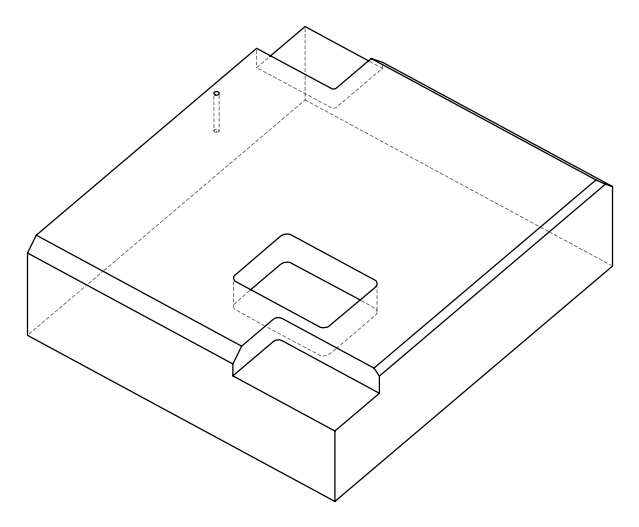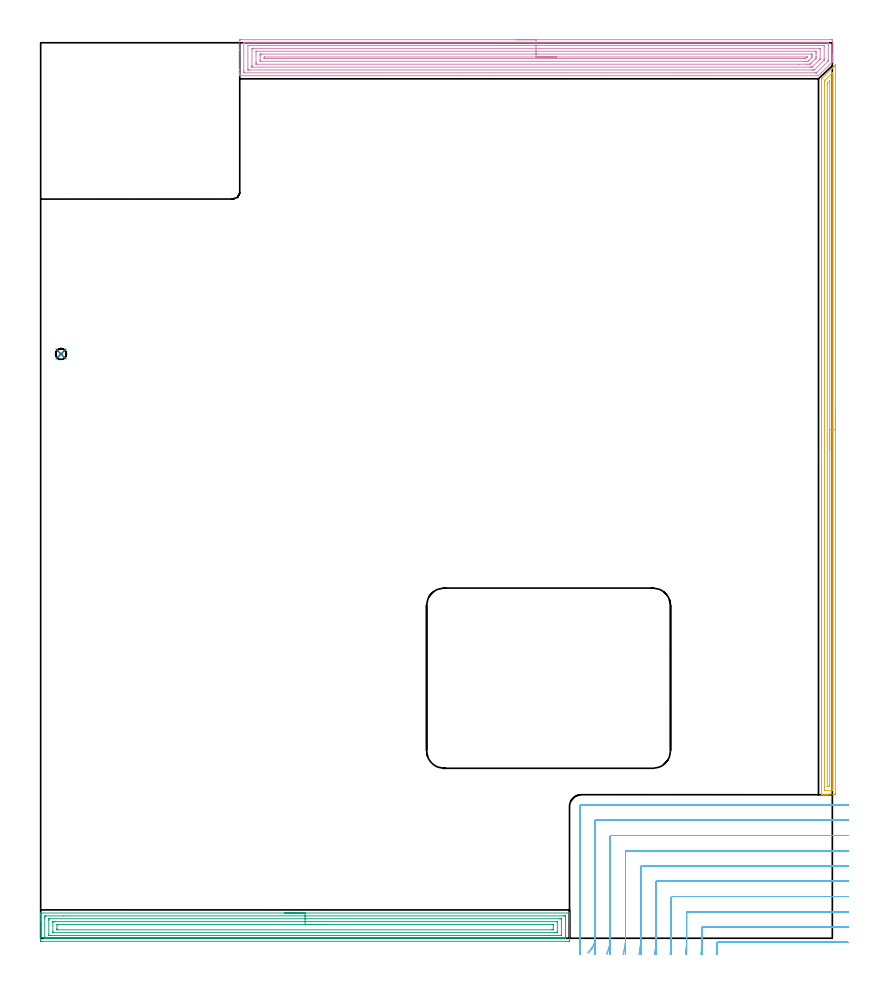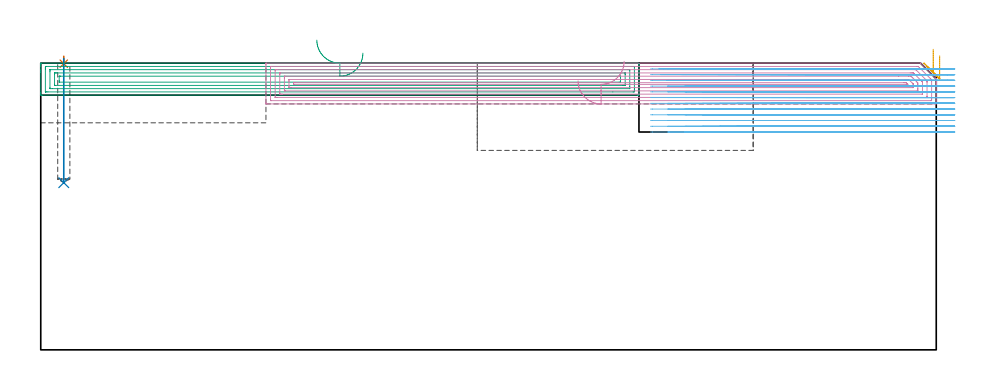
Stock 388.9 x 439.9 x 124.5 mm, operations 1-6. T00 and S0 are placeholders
(PLAN: 8 operations, 5 tool changes, 166 min)
(1 SPOT_DRILL | STEP1POCKET | NXT0321_9005460120000 | 0.03 min | 3 mm3)
(2 DRILL_BLIND_HOLE_INTO_CENTER | STEP1POCKET | UGT0301_448 | 0.22 min | 1103 mm3)
(3 AREA_MILL | FG_CHAMFER_SURFACE | UGT0205_001 | 10.69 min | 25772 mm3)
(4 AREA_MILL_1 | FG_CHAMFER_SURFACE_1 | UGT0205_001 | 16.46 min | 46791 mm3)
(5 AREA_MILL_2 | FG_CHAMFER_SURFACE_2 | UGT0205_001 | 8.71 min | 8282 mm3)
(6 MILL_CORNER_NOTCH_RECTANGULAR | CORNER_NOTCH_RECTANGULAR | NXT0201_013 | Follow Part, ap 2.5, ae 75% | 36.41 min | 271178 mm3)
(7 MILL_CORNER_NOTCH_RECTANGULAR_1 | CORNER_NOTCH_RECTANGULAR_1 | NXT0201_008 | Follow Part, ap 1.5, ae 75% | 75.01 min | 193271 mm3)
(8 MILL_RECTANGULAR_POCKET | POCKET_RECTANGULAR_STRAIGHT | NXT0201_012 | Follow Part, ap 4, ae 75% | 18.49 min | 399453 mm3)
(TOOL NXT0321_9005460120000 | NC Spot Drill, 142deg, 12mm, Carbide, Uncoated | D12 PA142 FL30 Z2)
(TOOL UGT0301_448 | Carbide Drill 5.3 mm | D5.3 PA118 FL52 Z2)
(TOOL UGT0205_001 | Chamfer Mill 20 x 3 x 45 deg. | D20 FL50 Z2)
(TOOL NXT0201_013 | ENDMILL 10mm | D10 FL30 Z4)
(TOOL NXT0201_008 | ENDMILL 6mm [2P460-0600-NA 1630] | D6 FL26 Z6)
(TOOL NXT0201_012 | ENDMILL 16mm [2P460-1600-NA 1630] | D16 FL38 Z6)
(OP 1 SPOT_DRILL)
G17 G21 G94 G90
T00 M6
G54
G17 G0 G90 X10. Y287. S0 M3
G43 Z134.5 H0
G94 G81 G98 Z124.272 F250. R127.5
G80
M5
M2
(OP 2 DRILL_BLIND_HOLE_INTO_CENTER)
G17 G21 G94 G90
T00 M6
G54
G17 G0 G90 X10. Y287. S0 M3
G43 Z134.5 H0
G94 G81 G98 Z72.6 F250. R126.5
G80
M5
M2
(OP 3 AREA_MILL)
G17 G21 G94 G90
T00 M6
G54
G17 G0 G90 X119.9 Y12.4 S1061 M3
G43 Z134.5 H0
G94 G1 X119.938 Z133.628 F250.
X120.052 Z132.763
X120.241 Z131.912
X120.503 Z131.08
X120.837 Z130.274
X121.24 Z129.5
X121.708 Z128.764
X122.24 Z128.072
X122.829 Z127.429
X123.472 Z126.839
X124.164 Z126.308
X124.9 Z125.84
X125.674 Z125.437
X126.48 Z125.103
X127.312 Z124.841
X128.164 Z124.652
X129.028 Z124.538
X129.9 Z124.5
X259.65
X259.79 Y12.398 Z124.489
X259.797 Y12.275 Z124.368
X259.8 Y12.146 Z124.245
Y11.734 Z123.833
Y11.145 Z123.24
Y9.099 Z121.196
Y8.517 Z120.611
Y7.931 Z120.027
Y-1.122 Z110.975
X259.796 Y-1.417 Z110.681
X259.79 Y-1.492 Z110.605
X259.712 Y-1.499 Z110.599
X259.204 Y-1.5 Z110.6
X0.596 Y-1.499 Z110.601
X0.215 Y-1.496 Z110.602
X0.01 Y-1.492 Z110.605
X0.006 Y-1.122 Z110.975
X0. Y-0.536 Z111.561
Y8.517 Z120.611
Y9.099 Z121.196
Y9.393 Z121.49
Y11.145 Z123.24
Y11.734 Z123.833
Y12.022 Z124.121
Y12.146 Z124.245
X0.003 Y12.275 Z124.368
X0.01 Y12.398 Z124.489
X0.15 Y12.4 Z124.5
X129.9
Y10.986 Z123.086
X256.692
X257.421 Y10.985 Z123.085
X257.586 Y10.983 Z123.083
X257.76 Y10.979 Z123.079
X257.791 Y10.974 Z123.074
X257.795 Y10.951 Z123.051
X257.797 Y10.926 Z123.026
X257.8 Y10.773 Z122.873
Y1.135 Z113.235
X257.797 Y0.631 Z112.731
X257.792 Y0.266 Z112.366
X257.776 Y-0.079 Z112.021
X257.421 Y-0.084 Z112.016
X257.257 Y-0.085 Z112.015
X248.452 Y-0.086 Z112.014
X3.108
X2.379 Y-0.085 Z112.015
X2.214 Y-0.083 Z112.017
X2.04 Y-0.079 Z112.021
X2.009 Y-0.074 Z112.026
X2.005 Y-0.051 Z112.049
X2.003 Y-0.026 Z112.074
X2. Y0.127 Z112.227
Y9.765 Z121.865
X2.003 Y10.269 Z122.369
X2.008 Y10.634 Z122.734
X2.024 Y10.979 Z123.079
X2.379 Y10.983 Z123.083
X2.543 Y10.985 Z123.085
X11.338 Y10.986 Z123.086
X129.9
Y9.571 Z121.671
X254.746
X255.46 Y9.567 Z121.667
X255.637 Y9.564 Z121.664
X255.79 Y9.547 Z121.647
X255.795 Y9.393 Z121.493
X255.799 Y9.234 Z121.334
X255.8 Y2.223 Z114.323
X255.797 Y1.507 Z113.607
X255.793 Y1.354 Z113.454
X255.787 Y1.335 Z113.435
X255.772 Y1.333 Z113.433
X255.728 Y1.33 Z113.43
X255.637 Y1.329 Z113.429
X5.054
X4.34 Y1.333 Z113.433
X4.163 Y1.335 Z113.435
X4.01 Y1.353 Z113.453
X4.005 Y1.507 Z113.607
X4.001 Y1.666 Z113.766
X4. Y8.677 Z120.777
X4.003 Y9.393 Z121.493
X4.007 Y9.546 Z121.646
X4.013 Y9.565 Z121.665
X4.028 Y9.567 Z121.667
X4.072 Y9.57 Z121.67
X4.163 Y9.571 Z121.671
X129.9
Y8.157 Z120.257
X253.678
X253.744 Y8.156 Z120.256
X253.774 Y8.153 Z120.253
X253.787 Y8.151 Z120.251
X253.79 Y8.138 Z120.238
X253.794 Y8.05 Z120.15
X253.8 Y7.694 Z119.794
Y7.641 Z119.741
X253.799 Y3.259 Z115.359
X253.792 Y2.848 Z114.948
X253.79 Y2.752 Z114.852
X253.663 Y2.748 Z114.848
X253.486 Y2.745 Z114.845
X252.962 Y2.743 Z114.843
X252.596
X6.122
X6.056 Y2.744 Z114.844
X6.026 Y2.747 Z114.847
X6.013 Y2.749 Z114.849
X6.01 Y2.762 Z114.862
X6.006 Y2.85 Z114.95
X6. Y3.206 Z115.306
X6.001 Y7.641 Z119.741
X6.008 Y8.052 Z120.152
X6.01 Y8.148 Z120.248
X6.137 Y8.152 Z120.252
X6.314 Y8.155 Z120.255
X6.838 Y8.157 Z120.257
X7.204
X129.9
Y6.743 Z118.843
X251.616 Y6.742 Z118.842
X251.72 Y6.741 Z118.841
X251.771 Y6.738 Z118.838
X251.789 Y6.737 Z118.837
X251.791 Y6.72 Z118.82
X251.795 Y6.614 Z118.714
X251.8 Y6.154 Z118.254
X251.798 Y4.403 Z116.503
X251.792 Y4.198 Z116.298
X251.79 Y4.167 Z116.267
X251.774 Y4.164 Z116.264
X251.722 Y4.161 Z116.261
X251.614 Y4.158 Z116.258
X251.179 Y4.157 Z116.257
X8.184 Y4.158 Z116.258
X8.08 Y4.159 Z116.259
X8.029 Y4.161 Z116.261
X8.011 Y4.163 Z116.263
X8.009 Y4.18 Z116.28
X8.005 Y4.285 Z116.385
X8. Y4.746 Z116.846
X8.002 Y6.497 Z118.597
X8.008 Y6.702 Z118.802
X8.01 Y6.733 Z118.833
X8.026 Y6.736 Z118.836
X8.078 Y6.739 Z118.839
X8.186 Y6.742 Z118.842
X8.621 Y6.743 Z118.843
X8.643
X129.9
X130.772 Z118.881
X131.636 Z118.995
X132.488 Z119.184
X133.32 Z119.446
X134.126 Z119.78
X134.9 Z120.183
X135.636 Z120.652
X136.328 Z121.183
X136.971 Z121.772
X137.56 Z122.415
X138.092 Z123.107
X138.56 Z123.843
X138.963 Z124.617
X139.297 Z125.423
X139.559 Z126.255
X139.748 Z127.107
X139.862 Z127.972
X139.9 Z128.843
G0 Z134.5
M5
M2
(OP 4 AREA_MILL_1)
G17 G21 G94 G90
T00 M6
G54
G17 G0 G90 X233.35 Y441.4 S1061 M3
G43 Z134.5 H0
Z116.8
G94 G1 X233.388 Z115.928 F250.
X233.502 Z115.064
X233.691 Z114.212
X233.953 Z113.38
X234.287 Z112.574
X234.69 Z111.8
X235.158 Z111.064
X235.69 Z110.372
X236.279 Z109.729
X236.922 Z109.14
X237.614 Z108.609
X238.35 Z108.14
X239.124 Z107.737
X239.93 Z107.403
X240.762 Z107.141
X241.614 Z106.952
X242.478 Z106.838
X243.35 Z106.8
X388.301
X388.726 Y441.396 Z106.802
X388.89 Y441.391 Z106.806
X388.9 Y441.223 Z106.974
Y433.874 Z114.32
Y433.294 Z114.903
Y432.991 Z115.205
Y432.412 Z115.785
Y432.109 Z116.087
Y431.502 Z116.697
Y430.95 Z117.249
X388.899 Y430.645 Z117.549
X388.89 Y430.498 Z117.694
X388.75 Y430.35 Z117.85
X388.748 Y430.348 Z117.852
X382.135 Y423.736 Z124.462
X382.094 Y423.706 Z124.491
X382.057 Y423.7 Z124.5
X97.953
X97.807 Y423.703 Z124.488
X97.8 Y423.709 Z124.482
Y424.02 Z124.179
Y424.442 Z123.757
Y425.049 Z123.146
Y426.234 Z121.963
Y426.814 Z121.38
Y436.376 Z111.821
Y440.934 Z107.263
X97.802 Y441.226 Z106.972
X97.81 Y441.392 Z106.806
X97.977 Y441.399 Z106.799
X98.399 Y441.4 Z106.8
X243.35
Y439.986 Z108.214
X386.517 Y439.985 Z108.215
X386.584
X386.888 Y439.979 Z108.221
X386.892 Y439.882 Z108.318
X386.898 Y439.674 Z108.526
X386.9 Y439.169 Z109.031
Y438.79 Z109.41
X386.899 Y431.73 Z116.47
X386.895 Y431.226 Z116.974
X386.89 Y431.037 Z117.163
X386.886 Y430.947 Z117.253
X386.844 Y430.903 Z117.297
X386.517 Y430.567 Z117.633
X381.524 Y425.575 Z122.625
X381.165 Y425.219 Z122.981
X381.076 Y425.137 Z123.063
X381.043 Y425.121 Z123.079
X380.995 Y425.119 Z123.081
X380.892 Y425.116 Z123.084
X380.686 Y425.115 Z123.085
X380.273 Y425.114 Z123.086
X100.183 Y425.115 Z123.085
X100.116
X99.812 Y425.121 Z123.079
X99.808 Y425.218 Z122.982
X99.802 Y425.426 Z122.774
X99.8 Y425.931 Z122.269
Y426.31 Z121.89
X99.801 Y439.547 Z108.653
X99.808 Y439.927 Z108.273
X99.81 Y439.973 Z108.227
X99.825 Y439.979 Z108.221
X99.874 Y439.982 Z108.218
X99.977 Y439.984 Z108.216
X100.183 Y439.986 Z108.214
X100.249
X243.35
Y438.572 Z109.628
X383.841 Y438.571 Z109.629
X384.446 Y438.57 Z109.63
X384.733 Y438.567 Z109.633
X384.828 Y438.565 Z109.635
X384.89 Y438.556 Z109.644
X384.894 Y438.452 Z109.748
X384.898 Y438.286 Z109.914
X384.9 Y438.121 Z110.079
Y431.944 Z116.256
X384.897 Y431.778 Z116.422
X384.89 Y431.447 Z116.753
X384.882 Y431.393 Z116.807
X384.867 Y431.374 Z116.826
X384.829 Y431.331 Z116.869
X384.733 Y431.232 Z116.968
X380.273 Y426.772 Z121.428
X380.098 Y426.605 Z121.595
X380.036 Y426.547 Z121.653
X379.97 Y426.536 Z121.664
X379.666 Y426.531 Z121.669
X379.381 Y426.53 Z121.67
X378.777 Y426.529 Z121.671
X102.859
X102.254 Y426.53 Z121.67
X101.967 Y426.533 Z121.667
X101.872 Y426.535 Z121.665
X101.81 Y426.544 Z121.656
X101.806 Y426.648 Z121.552
X101.802 Y426.814 Z121.386
X101.8 Y426.979 Z121.221
X101.801 Y438.451 Z109.749
X101.804 Y438.507 Z109.693
X101.809 Y438.55 Z109.65
X101.814 Y438.565 Z109.635
X101.825 Y438.566 Z109.634
X101.967 Y438.569 Z109.631
X102.571 Y438.571 Z109.629
X102.859
X243.35 Y438.572 Z109.628
Y437.157 Z111.043
X382.791
X382.839 Y437.156 Z111.044
X382.873 Y437.153 Z111.047
X382.887 Y437.151 Z111.049
X382.89 Y437.137 Z111.063
X382.895 Y436.948 Z111.252
X382.9 Y436.57 Z111.63
X382.899 Y432.109 Z116.091
X382.892 Y431.9 Z116.3
X382.89 Y431.85 Z116.35
X382.856 Y431.812 Z116.388
X382.792 Y431.745 Z116.455
X382.611 Y431.56 Z116.64
X382.278 Y431.226 Z116.974
X379.381 Y428.331 Z119.869
X379.056 Y428.017 Z120.183
X378.966 Y427.95 Z120.25
X378.81 Y427.947 Z120.253
X378.489 Y427.944 Z120.256
X378.239 Y427.943 Z120.257
X377.597
X103.909
X103.861 Y427.944 Z120.256
X103.827 Y427.947 Z120.253
X103.813 Y427.949 Z120.251
X103.81 Y427.963 Z120.237
X103.805 Y428.151 Z120.049
X103.8 Y428.53 Z119.67
Y428.579 Z119.621
X103.801 Y436.521 Z111.679
X103.806 Y436.938 Z111.262
X103.81 Y437.14 Z111.06
X104.007 Y437.151 Z111.049
X104.643 Y437.156 Z111.044
X104.893 Y437.157 Z111.043
X243.35
Y435.743 Z112.457
X380.589 Y435.742 Z112.458
X380.73 Y435.741 Z112.459
X380.842 Y435.737 Z112.463
X380.892 Y435.734 Z112.466
X380.893 Y435.726 Z112.474
X380.896 Y435.639 Z112.561
X380.9 Y435.018 Z113.182
Y434.756 Z113.444
Y433.253 Z114.947
X380.899 Y432.991 Z115.209
X380.895 Y432.375 Z115.825
X380.89 Y432.307 Z115.893
X380.852 Y432.263 Z115.937
X380.706 Y432.109 Z116.091
X380.492 Y431.891 Z116.309
X380.273 Y431.671 Z116.529
X378.718 Y430.117 Z118.083
X378.489 Y429.887 Z118.313
X378.274 Y429.674 Z118.526
X378.056 Y429.461 Z118.739
X377.965 Y429.375 Z118.825
X377.807 Y429.364 Z118.836
X377.7 Y429.359 Z118.841
X377.597 Y429.358 Z118.842
X376.81 Y429.357 Z118.843
X372.584
X106.111 Y429.358 Z118.842
X105.97 Y429.359 Z118.841
X105.858 Y429.363 Z118.837
X105.808 Y429.366 Z118.834
X105.807 Y429.374 Z118.826
X105.804 Y429.461 Z118.739
X105.8 Y430.082 Z118.118
Y430.344 Z117.856
X105.801 Y435.376 Z112.824
X105.804 Y435.639 Z112.561
X105.807 Y435.716 Z112.484
X105.809 Y435.73 Z112.47
X105.866 Y435.736 Z112.464
X106.006 Y435.739 Z112.461
X106.216 Y435.742 Z112.458
X243.35 Y435.743 Z112.457
Y434.329 Z113.871
X378.642
X378.765 Y434.327 Z113.873
X378.846 Y434.325 Z113.875
X378.885 Y434.322 Z113.878
X378.89 Y434.28 Z113.92
X378.896 Y433.874 Z114.326
X378.899 Y433.468 Z114.732
X378.895 Y432.991 Z115.209
X378.89 Y432.788 Z115.412
X378.884 Y432.743 Z115.457
X378.86 Y432.714 Z115.486
X378.817 Y432.667 Z115.533
X378.489 Y432.336 Z115.864
X377.487 Y431.335 Z116.865
X377.378 Y431.226 Z116.974
X377.04 Y430.895 Z117.305
X376.926 Y430.786 Z117.414
X376.705 Y430.778 Z117.422
X376.271 Y430.773 Z117.427
X375.813 Y430.772 Z117.428
X375.381 Y430.771 Z117.429
X108.058
X107.935 Y430.773 Z117.427
X107.854 Y430.775 Z117.425
X107.815 Y430.778 Z117.422
X107.81 Y430.82 Z117.38
X107.804 Y431.226 Z116.974
X107.8 Y431.633 Z116.567
Y433.398 Z114.802
X107.803 Y433.874 Z114.326
X107.808 Y434.272 Z113.928
X107.818 Y434.322 Z113.878
X107.867 Y434.325 Z113.875
X107.981 Y434.327 Z113.873
X108.211 Y434.329 Z113.871
X108.643
X243.35
Y432.915 Z115.285
X375.891 Y432.914 Z115.286
X376.516 Y432.908 Z115.292
X376.591 Y432.9 Z115.3
X376.542 Y432.846 Z115.354
X376.457 Y432.758 Z115.442
X376.351 Y432.654 Z115.546
X376.25 Y432.559 Z115.641
X375.839 Y432.192 Z116.008
X375.813 Y432.19 Z116.01
X375.733 Y432.188 Z116.012
X374.998 Y432.185 Z116.015
X374.921
X110.733
X109.995 Y432.187 Z116.013
X109.915 Y432.188 Z116.012
X109.828 Y432.192 Z116.008
X109.81 Y432.22 Z115.98
X109.806 Y432.234 Z115.966
X109.801 Y432.301 Z115.899
X109.802 Y432.386 Z115.814
X109.81 Y432.752 Z115.448
X109.816 Y432.909 Z115.291
X109.832 Y432.91 Z115.29
X109.881 Y432.913 Z115.287
X109.981 Y432.915 Z115.285
X109.995
X243.35
X244.222 Z115.323
X245.086 Z115.437
X245.938 Z115.626
X246.77 Z115.888
X247.576 Z116.222
X248.35 Z116.625
X249.086 Z117.094
X249.778 Z117.625
X250.421 Z118.214
X251.01 Z118.857
X251.542 Z119.55
X252.01 Z120.285
X252.413 Z121.059
X252.747 Z121.865
X253.009 Z122.697
X253.198 Z123.549
X253.312 Z124.414
X253.35 Z125.285
G0 Z134.5
M5
M2
(OP 5 AREA_MILL_2)
G17 G21 G94 G90
T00 M6
G54
G17 G0 G90 X390.4 Y259.75 S1061 M3
G43 Z134.5 H0
Z127.7
G94 G1 Y259.712 Z126.828 F250.
Y259.598 Z125.963
Y259.409 Z125.112
Y259.147 Z124.28
Y258.813 Z123.474
Y258.41 Z122.7
Y257.942 Z121.964
Y257.41 Z121.272
Y256.821 Z120.629
Y256.178 Z120.04
Y255.486 Z119.508
Y254.75 Z119.04
Y253.976 Z118.637
Y253.17 Z118.303
Y252.338 Z118.041
Y251.487 Z117.852
Y250.622 Z117.738
Y249.75 Z117.7
Y71.659
X390.399 Y71.116 Z117.701
X390.397 Y70.769 Z117.702
X390.393 Y70.51 Z117.704
X390.058 Y70.5 Z118.039
X386.563 Z121.531
X386.02 Z122.077
X385.69 Z122.406
X385.146 Z122.95
X384.816 Z123.279
X383.859 Z124.241
X383.729 Y70.501 Z124.363
X383.708 Z124.384
X383.602 Y70.51 Z124.488
X383.6 Y70.669 Z124.5
Y422.132
X383.605 Y422.194 Z124.49
X383.632 Y422.23 Z124.465
X383.822 Y422.422 Z124.278
X388.31 Y426.912 Z119.786
X388.444 Y427.045 Z119.654
X388.611 Y427.212 Z119.487
X388.747 Y427.349 Z119.348
X388.89 Y427.491 Z119.208
X389.038 Y427.639 Z119.06
X389.184 Y427.786 Z118.911
X389.337 Y427.938 Z118.761
X389.465 Y428.067 Z118.632
X389.621 Y428.223 Z118.474
X390.134 Y428.734 Z117.966
X390.245 Y428.845 Z117.854
X390.383 Y428.98 Z117.715
X390.395 Y428.983 Z117.704
X390.399 Y428.98 Z117.699
X390.4 Y249.75 Z117.7
X388.986 Z119.114
X388.985 Y73.105 Z119.115
X388.984 Y72.902 Z119.116
X388.98 Y72.557 Z119.12
X388.979 Y72.522 Z119.121
X388.938 Y72.51 Z119.162
X388.834 Y72.505 Z119.266
X388.703 Y72.501 Z119.397
X385.209 Y72.5 Z122.891
X385.062 Y72.503 Z123.038
X385.032 Y72.506 Z123.068
X385.023 Y72.51 Z123.077
X385.02 Y72.518 Z123.08
X385.017 Y72.552 Z123.083
X385.015 Y72.699 Z123.085
X385.014 Y420.346 Z123.086
X385.016 Y421.034 Z123.084
X385.019 Y421.137 Z123.081
X385.021 Y421.158 Z123.079
X385.037 Y421.178 Z123.063
X385.091 Y421.239 Z123.009
X385.393 Y421.543 Z122.707
X385.69 Y421.84 Z122.41
X388.484 Y424.634 Z119.616
X388.662 Y424.812 Z119.438
X388.765 Y424.913 Z119.335
X388.931 Y425.07 Z119.169
X388.979 Y425.114 Z119.121
X388.982 Y425.018 Z119.118
X388.985 Y424.812 Z119.115
Y424.62
X388.986 Y249.75 Z119.114
X387.572 Z120.528
X387.571 Y75.444 Z120.529
X387.569 Y74.688 Z120.531
X387.567 Y74.555 Z120.533
X387.565 Y74.514 Z120.535
X387.528 Y74.51 Z120.572
X387.437 Y74.506 Z120.663
X386.747 Y74.501 Z121.353
X386.563 Y74.502 Z121.537
X386.502 Y74.505 Z121.598
X386.454 Y74.51 Z121.646
X386.435 Y74.519 Z121.665
X386.433 Y74.551 Z121.667
X386.43 Y74.688 Z121.67
X386.429 Y74.826 Z121.671
Y419.59
X386.431 Y419.728 Z121.669
X386.435 Y420.003 Z121.665
X386.444 Y420.133 Z121.656
X386.478 Y420.171 Z121.622
X386.563 Y420.263 Z121.537
X387.487 Y421.188 Z120.613
X387.54 Y421.239 Z120.56
X387.555 Y421.246 Z120.545
X387.565 Y421.249 Z120.535
X387.567 Y421.239 Z120.533
X387.57 Y421.15 Z120.53
X387.571 Y421.102 Z120.529
X387.572 Y420.346 Z120.528
Y249.75
Y248.878 Z120.566
Y248.014 Z120.68
Y247.162 Z120.869
Y246.33 Z121.131
Y245.524 Z121.465
Y244.75 Z121.868
Y244.014 Z122.337
Y243.322 Z122.868
Y242.679 Z123.457
Y242.09 Z124.101
Y241.559 Z124.793
Y241.09 Z125.528
Y240.687 Z126.302
Y240.353 Z127.108
Y240.091 Z127.94
Y239.902 Z128.792
Y239.788 Z129.657
Y239.75 Z130.528
G0 Z134.5
M5
M2
(OP 6 MILL_CORNER_NOTCH_RECTANGULAR)
G17 G21 G94 G90
T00 M6
G54
G17 G0 G90 X396.483 Y-2. S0 M3
G43 Z134.5 H0
Z122.008
G94 G1 X393.483 F250.
X332.75 F500.
G3 X332.256 Y-2.476 R0.5
G2 X332.117 Y-5. R67.5
G1 X331.896 Y-7.992 F250.
G0 Z134.5
X396.9 Y5.502
Z122.008
G1 X393.9 Y5.5
X393.863 F500.
X325.295
G3 X324.8 Y5.005 R0.5
G1 Y-0.027
G2 X324.594 Y-5. R60.
G1 X324.345 Y-7.99 F250.
G0 Z134.5
X396.9 Y13.002
Z122.008
G1 X393.9 Y13.
X393.863 F500.
X317.795
G3 X317.3 Y12.505 R0.5
G1 Y-0.027
G2 X317.064 Y-5. R52.5
G1 X316.78 Y-7.987 F250.
G0 Z134.5
X396.9 Y20.502
Z122.008
G1 X393.9 Y20.5
X393.863 F500.
X310.295
G3 X309.8 Y20.005 R0.5
G1 Y-0.027
G2 X309.524 Y-5. R45.
G1 X309.193 Y-7.982 F250.
G0 Z134.5
X396.9 Y28.003
Z122.008
G1 X393.9 Y28.
X393.863 F500.
X302.796
G3 X302.3 Y27.504 R0.5
G1 Y-0.027
G2 X301.969 Y-5. R37.5
G1 X301.571 Y-7.974 F250.
G0 Z134.5
X396.9 Y35.504
Z122.008
G1 X393.9 Y35.5
X393.863 F500.
X295.296
G3 X294.8 Y35.004 R0.5
G1 Y-0.027
G2 X294.385 Y-5. R30.
G1 X293.888 Y-7.958 F250.
G0 Z134.5
X396.9 Y43.005
Z122.008
G1 X393.9 Y43.
X393.863 F500.
X287.796
G3 X287.3 Y42.504 R0.5
G1 Y-0.027
G2 X286.744 Y-5. R22.5
G1 X286.08 Y-7.926 F250.
G0 Z134.5
X396.9 Y50.507
Z122.008
G1 X393.9 Y50.5
X393.863 F500.
X280.296
G3 X279.8 Y50.004 R0.5
G1 Y-0.027
G2 X278.952 Y-5. R15.
G1 X277.957 Y-7.83 F250.
G0 Z134.5
X396.9 Y58.015
Z122.008
G1 X393.9 Y58.
X393.863 F500.
X272.796
G3 X272.3 Y57.504 R0.5
G1 Y-0.027
G2 X270.414 Y-5. R7.5
G1 X268.425 Y-7.246 F250.
G0 Z134.5
X396.863 Y65.5
Z122.008
G1 X393.863
X265.6 F500.
G3 X264.8 Y64.7 R0.8
G1 Y-0.027
Y-3.027 F250.
G0 Z134.5
X396.483 Y-2.
Z119.517
G1 X393.483
X332.771 F500.
G3 X332.276 Y-2.481 R0.5
G2 X332.163 Y-5. R67.5
G1 X331.971 Y-7.994 F250.
G0 Z134.5
X396.9 Y5.5
Z119.517
G1 X393.9
X325.295 F500.
G3 X324.8 Y5.005 R0.5
G1 Y-0.695
G2 X324.645 Y-5. R60.
G1 X324.43 Y-7.992 F250.
G0 Z134.5
X396.9 Y13.
Z119.517
G1 X393.9
X317.795 F500.
G3 X317.3 Y12.505 R0.5
G1 Y-0.695
G2 X317.123 Y-5. R52.5
G1 X316.877 Y-7.99 F250.
G0 Z134.5
X396.9 Y20.5
Z119.517
G1 X393.9
X310.295 F500.
G3 X309.8 Y20.005 R0.5
G1 Y-0.695
G2 X309.594 Y-5. R45.
G1 X309.307 Y-7.986 F250.
G0 Z134.5
X396.9 Y28.
Z119.517
G1 X393.9
X302.796 F500.
G3 X302.3 Y27.504 R0.5
G1 Y-0.695
G2 X302.052 Y-5. R37.5
G1 X301.708 Y-7.98 F250.
G0 Z134.5
X396.9 Y35.5
Z119.517
G1 X393.9
X295.296 F500.
G3 X294.8 Y35.004 R0.5
G1 Y-0.695
G2 X294.489 Y-5. R30.
G1 X294.059 Y-7.969 F250.
G0 Z134.5
X396.9 Y43.
Z119.517
G1 X393.9
X287.796 F500.
G3 X287.3 Y42.504 R0.5
G1 Y-0.695
G2 X286.884 Y-5. R22.5
G1 X286.31 Y-7.945 F250.
G0 Z134.5
X396.9 Y50.5
Z119.517
G1 X393.9
X280.296 F500.
G3 X279.8 Y50.004 R0.5
G1 Y-0.695
G2 X279.169 Y-5. R15.
G1 X278.308 Y-7.874 F250.
G0 Z134.5
X396.9 Y58.
Z119.517
G1 X393.9
X272.796 F500.
G3 X272.3 Y57.504 R0.5
G1 Y-0.695
G2 X270.941 Y-5. R7.5
G1 X269.219 Y-7.456 F250.
G0 Z134.5
X396.9 Y65.5
Z119.517
G1 X393.9
X265.6 F500.
G3 X264.8 Y64.7 R0.8
G1 Y-0.695
Y-3.695 F250.
G0 Z134.5
X396.483 Y-2.
Z117.025
G1 X393.483
X332.795 F500.
G3 X332.3 Y-2.495 R0.5
G1 Y-4.141
G2 X332.295 Y-5. R67.5
G1 X332.256 Y-8. F250.
G0 Z134.5
X396.9 Y5.5
Z117.025
G1 X393.9
X325.295 F500.
G3 X324.8 Y5.005 R0.5
G1 Y-4.141
G2 X324.794 Y-5. R60.
G1 X324.751 Y-8. F250.
G0 Z134.5
X396.9 Y13.
Z117.025
G1 X393.9
X317.795 F500.
G3 X317.3 Y12.505 R0.5
G1 Y-4.141
G2 X317.293 Y-5. R52.5
G1 X317.244 Y-8. F250.
G0 Z134.5
X396.9 Y20.5
Z117.025
G1 X393.9
X310.295 F500.
G3 X309.8 Y20.005 R0.5
G1 Y-4.141
G2 X309.792 Y-5. R45.
G1 X309.735 Y-7.999 F250.
G0 Z134.5
X396.9 Y28.
Z117.025
G1 X393.9
X302.796 F500.
G3 X302.3 Y27.504 R0.5
G1 Y-4.141
G2 X302.29 Y-5. R37.5
G1 X302.221 Y-7.999 F250.
G0 Z134.5
X396.9 Y35.5
Z117.025
G1 X393.9
X295.296 F500.
G3 X294.8 Y35.004 R0.5
G1 Y-4.141
G2 X294.788 Y-5. R30.
G1 X294.702 Y-7.999 F250.
G0 Z134.5
X396.9 Y43.
Z117.025
G1 X393.9
X287.796 F500.
G3 X287.3 Y42.504 R0.5
G1 Y-4.141
G2 X287.284 Y-5. R22.5
G1 X287.169 Y-7.998 F250.
G0 Z134.5
X396.9 Y50.5
Z117.025
G1 X393.9
X280.296 F500.
G3 X279.8 Y50.004 R0.5
G1 Y-4.141
G2 X279.775 Y-5. R15.
G1 X279.604 Y-7.995 F250.
G0 Z134.5
X396.9 Y58.
Z117.025
G1 X393.9
X272.796 F500.
G3 X272.3 Y57.504 R0.5
G1 Y-4.141
G2 X272.251 Y-5. R7.5
G1 X271.907 Y-7.98 F250.
G0 Z134.5
X396.9 Y65.5
Z117.025
G1 X393.9
X265.6 F500.
G3 X264.8 Y64.7 R0.8
G1 Y-4.141
Y-7.141 F250.
G0 Z134.5
X396.483 Y-2.
Z114.533
G1 X393.483
X332.795 F500.
G3 X332.3 Y-2.495 R0.5
G1 Y-5.
Y-8. F250.
G0 Z134.5
X396.9 Y5.5
Z114.533
G1 X393.9
X325.295 F500.
G3 X324.8 Y5.005 R0.5
G1 Y-2.495
Y-5.
Y-8. F250.
G0 Z134.5
X396.9 Y13.
Z114.533
G1 X393.9
X317.795 F500.
G3 X317.3 Y12.505 R0.5
G1 Y5.005
Y-5.
Y-8. F250.
G0 Z134.5
X396.9 Y20.5
Z114.533
G1 X393.9
X310.295 F500.
G3 X309.8 Y20.005 R0.5
G1 Y12.505
Y-5.
Y-8. F250.
G0 Z134.5
X396.9 Y28.
Z114.533
G1 X393.9
X302.796 F500.
G3 X302.3 Y27.504 R0.5
G1 Y20.005
Y-5.
X302.299 Y-8. F250.
G0 Z134.5
X396.9 Y35.5
Z114.533
G1 X393.9
X295.296 F500.
G3 X294.8 Y35.004 R0.5
G1 Y27.504
Y-5.
X294.799 Y-8. F250.
G0 Z134.5
X396.9 Y43.
Z114.533
G1 X393.9
X287.796 F500.
G3 X287.3 Y42.504 R0.5
G1 Y35.004
Y-5.
X287.299 Y-8. F250.
G0 Z134.5
X396.9 Y50.5
Z114.533
G1 X393.9
X280.296 F500.
G3 X279.8 Y50.004 R0.5
G1 Y42.504
Y-5.
X279.799 Y-8. F250.
G0 Z134.5
X396.9 Y58.
Z114.533
G1 X393.9
X272.796 F500.
G3 X272.3 Y57.504 R0.5
G1 Y50.004
Y-5.
X272.297 Y-8. F250.
G0 Z134.5
X396.9 Y65.5
Z114.533
G1 X393.9
X265.6 F500.
G3 X264.8 Y64.7 R0.8
G1 Y-4.993
Y-7.993 F250.
G0 Z134.5
X396.483 Y-2.
Z112.042
G1 X393.483
X332.795 F500.
G3 X332.3 Y-2.495 R0.5
G1 Y-5.
Y-8. F250.
G0 Z134.5
X396.9 Y5.5
Z112.042
G1 X393.9
X325.295 F500.
G3 X324.8 Y5.005 R0.5
G1 Y-5.
Y-8. F250.
G0 Z134.5
X396.9 Y13.
Z112.042
G1 X393.9
X317.795 F500.
G3 X317.3 Y12.505 R0.5
G1 Y-5.
Y-8. F250.
G0 Z134.5
X396.9 Y20.5
Z112.042
G1 X393.9
X310.295 F500.
G3 X309.8 Y20.005 R0.5
G1 Y-5.
Y-8. F250.
G0 Z134.5
X396.9 Y28.
Z112.042
G1 X393.9
X302.796 F500.
G3 X302.3 Y27.504 R0.5
G1 Y-5.
Y-8. F250.
G0 Z134.5
X396.9 Y35.5
Z112.042
G1 X393.9
X295.296 F500.
G3 X294.8 Y35.004 R0.5
G1 Y-5.
Y-8. F250.
G0 Z134.5
X396.9 Y43.
Z112.042
G1 X393.9
X287.796 F500.
G3 X287.3 Y42.504 R0.5
G1 Y-5.
Y-8. F250.
G0 Z134.5
X396.9 Y50.5
Z112.042
G1 X393.9
X280.296 F500.
G3 X279.8 Y50.004 R0.5
G1 Y-5.
Y-8. F250.
G0 Z134.5
X396.9 Y58.
Z112.042
G1 X393.9
X272.797 F500.
G3 X272.3 Y57.503 R0.5
G1 Y-5.
Y-8. F250.
G0 Z134.5
X396.9 Y65.5
Z112.042
G1 X393.9
X265.6 F500.
G3 X264.8 Y64.7 R0.8
G1 Y-5.
Y-8. F250.
G0 Z134.5
X396.483 Y-2.
Z109.55
G1 X393.483
X332.795 F500.
G3 X332.3 Y-2.495 R0.5
G1 Y-5.
Y-8. F250.
G0 Z134.5
X396.9 Y5.5
Z109.55
G1 X393.9
X325.295 F500.
G3 X324.8 Y5.005 R0.5
G1 Y-5.
Y-8. F250.
G0 Z134.5
X396.9 Y13.
Z109.55
G1 X393.9
X317.795 F500.
G3 X317.3 Y12.505 R0.5
G1 Y-5.
Y-8. F250.
G0 Z134.5
X396.9 Y20.5
Z109.55
G1 X393.9
X310.295 F500.
G3 X309.8 Y20.005 R0.5
G1 Y-5.
Y-8. F250.
G0 Z134.5
X396.9 Y28.
Z109.55
G1 X393.9
X302.796 F500.
G3 X302.3 Y27.504 R0.5
G1 Y-5.
Y-8. F250.
G0 Z134.5
X396.9 Y35.5
Z109.55
G1 X393.9
X295.296 F500.
G3 X294.8 Y35.004 R0.5
G1 Y-5.
Y-8. F250.
G0 Z134.5
X396.9 Y43.
Z109.55
G1 X393.9
X287.796 F500.
G3 X287.3 Y42.504 R0.5
G1 Y-5.
Y-8. F250.
G0 Z134.5
X396.9 Y50.5
Z109.55
G1 X393.9
X280.296 F500.
G3 X279.8 Y50.004 R0.5
G1 Y-5.
Y-8. F250.
G0 Z134.5
X396.9 Y58.
Z109.55
G1 X393.9
X272.796 F500.
G3 X272.3 Y57.504 R0.5
G1 Y-5.
Y-8. F250.
G0 Z134.5
X396.9 Y65.5
Z109.55
G1 X393.9
X265.6 F500.
G3 X264.8 Y64.7 R0.8
G1 Y-5.
Y-8. F250.
G0 Z134.5
X396.483 Y-2.
Z107.058
G1 X393.483
X332.795 F500.
G3 X332.3 Y-2.495 R0.5
G1 Y-5.
Y-8. F250.
G0 Z134.5
X396.9 Y5.5
Z107.058
G1 X393.9
X325.295 F500.
G3 X324.8 Y5.005 R0.5
G1 Y-5.
Y-8. F250.
G0 Z134.5
X396.9 Y13.
Z107.058
G1 X393.9
X317.795 F500.
G3 X317.3 Y12.505 R0.5
G1 Y-5.
Y-8. F250.
G0 Z134.5
X396.9 Y20.5
Z107.058
G1 X393.9
X310.295 F500.
G3 X309.8 Y20.005 R0.5
G1 Y-5.
Y-8. F250.
G0 Z134.5
X396.9 Y28.
Z107.058
G1 X393.9
X302.796 F500.
G3 X302.3 Y27.504 R0.5
G1 Y-5.
Y-8. F250.
G0 Z134.5
X396.9 Y35.5
Z107.058
G1 X393.9
X295.296 F500.
G3 X294.8 Y35.004 R0.5
G1 Y-5.
Y-8. F250.
G0 Z134.5
X396.9 Y43.
Z107.058
G1 X393.9
X287.796 F500.
G3 X287.3 Y42.504 R0.5
G1 Y-5.
Y-8. F250.
G0 Z134.5
X396.9 Y50.5
Z107.058
G1 X393.9
X280.296 F500.
G3 X279.8 Y50.004 R0.5
G1 Y-5.
Y-8. F250.
G0 Z134.5
X396.9 Y58.
Z107.058
G1 X393.9
X272.796 F500.
G3 X272.3 Y57.504 R0.5
G1 Y-5.
Y-8. F250.
G0 Z134.5
X396.9 Y65.5
Z107.058
G1 X393.9
X265.6 F500.
G3 X264.8 Y64.7 R0.8
G1 Y-5.
Y-8. F250.
G0 Z134.5
X396.483 Y-2.
Z104.567
G1 X393.483
X332.795 F500.
G3 X332.3 Y-2.495 R0.5
G1 Y-5.
Y-8. F250.
G0 Z134.5
X396.9 Y5.5
Z104.567
G1 X393.9
X325.295 F500.
G3 X324.8 Y5.005 R0.5
G1 Y-5.
Y-8. F250.
G0 Z134.5
X396.9 Y13.
Z104.567
G1 X393.9
X317.795 F500.
G3 X317.3 Y12.505 R0.5
G1 Y-5.
Y-8. F250.
G0 Z134.5
X396.9 Y20.5
Z104.567
G1 X393.9
X310.295 F500.
G3 X309.8 Y20.005 R0.5
G1 Y-5.
Y-8. F250.
G0 Z134.5
X396.9 Y28.
Z104.567
G1 X393.9
X302.796 F500.
G3 X302.3 Y27.504 R0.5
G1 Y-5.
Y-8. F250.
G0 Z134.5
X396.9 Y35.5
Z104.567
G1 X393.9
X295.296 F500.
G3 X294.8 Y35.004 R0.5
G1 Y-5.
Y-8. F250.
G0 Z134.5
X396.9 Y43.
Z104.567
G1 X393.9
X287.796 F500.
G3 X287.3 Y42.504 R0.5
G1 Y-5.
Y-8. F250.
G0 Z134.5
X396.9 Y50.5
Z104.567
G1 X393.9
X280.296 F500.
G3 X279.8 Y50.004 R0.5
G1 Y-5.
Y-8. F250.
G0 Z134.5
X396.9 Y58.
Z104.567
G1 X393.9
X272.796 F500.
G3 X272.3 Y57.504 R0.5
G1 Y-5.
Y-8. F250.
G0 Z134.5
X396.9 Y65.5
Z104.567
G1 X393.9
X265.6 F500.
G3 X264.8 Y64.7 R0.8
G1 Y-5.
Y-8. F250.
G0 Z134.5
X396.483 Y-2.
Z102.075
G1 X393.483
X332.795 F500.
G3 X332.3 Y-2.495 R0.5
G1 Y-5.
Y-8. F250.
G0 Z134.5
X396.9 Y5.5
Z102.075
G1 X393.9
X325.295 F500.
G3 X324.8 Y5.005 R0.5
G1 Y-5.
Y-8. F250.
G0 Z134.5
X396.9 Y13.
Z102.075
G1 X393.9
X317.795 F500.
G3 X317.3 Y12.505 R0.5
G1 Y-5.
Y-8. F250.
G0 Z134.5
X396.9 Y20.5
Z102.075
G1 X393.9
X310.295 F500.
G3 X309.8 Y20.005 R0.5
G1 Y-5.
Y-8. F250.
G0 Z134.5
X396.9 Y28.
Z102.075
G1 X393.9
X302.796 F500.
G3 X302.3 Y27.504 R0.5
G1 Y-5.
Y-8. F250.
G0 Z134.5
X396.9 Y35.5
Z102.075
G1 X393.9
X295.296 F500.
G3 X294.8 Y35.004 R0.5
G1 Y-5.
Y-8. F250.
G0 Z134.5
X396.9 Y43.
Z102.075
G1 X393.9
X287.796 F500.
G3 X287.3 Y42.504 R0.5
G1 Y-5.
Y-8. F250.
G0 Z134.5
X396.9 Y50.5
Z102.075
G1 X393.9
X280.296 F500.
G3 X279.8 Y50.004 R0.5
G1 Y-5.
Y-8. F250.
G0 Z134.5
X396.9 Y58.
Z102.075
G1 X393.9
X272.796 F500.
G3 X272.3 Y57.504 R0.5
G1 Y-5.
Y-8. F250.
G0 Z134.5
X396.9 Y65.5
Z102.075
G1 X393.9
X265.6 F500.
G3 X264.8 Y64.7 R0.8
G1 Y-5.
Y-8. F250.
G0 Z134.5
X396.483 Y-2.
Z99.583
G1 X393.483
X332.795 F500.
G3 X332.3 Y-2.495 R0.5
G1 Y-5.
Y-8. F250.
G0 Z134.5
X396.9 Y5.5
Z99.583
G1 X393.9
X325.295 F500.
G3 X324.8 Y5.005 R0.5
G1 Y-5.
Y-8. F250.
G0 Z134.5
X396.9 Y13.
Z99.583
G1 X393.9
X317.795 F500.
G3 X317.3 Y12.505 R0.5
G1 Y-5.
Y-8. F250.
G0 Z134.5
X396.9 Y20.5
Z99.583
G1 X393.9
X310.295 F500.
G3 X309.8 Y20.005 R0.5
G1 Y-5.
Y-8. F250.
G0 Z134.5
X396.9 Y28.
Z99.583
G1 X393.9
X302.796 F500.
G3 X302.3 Y27.504 R0.5
G1 Y-5.
Y-8. F250.
G0 Z134.5
X396.9 Y35.5
Z99.583
G1 X393.9
X295.296 F500.
G3 X294.8 Y35.004 R0.5
G1 Y-5.
Y-8. F250.
G0 Z134.5
X396.9 Y43.
Z99.583
G1 X393.9
X287.796 F500.
G3 X287.3 Y42.504 R0.5
G1 Y-5.
Y-8. F250.
G0 Z134.5
X396.9 Y50.5
Z99.583
G1 X393.9
X280.296 F500.
G3 X279.8 Y50.004 R0.5
G1 Y-5.
Y-8. F250.
G0 Z134.5
X396.9 Y58.
Z99.583
G1 X393.9
X272.796 F500.
G3 X272.3 Y57.504 R0.5
G1 Y-5.
Y-8. F250.
G0 Z134.5
X396.9 Y65.5
Z99.583
G1 X393.9
X265.6 F500.
G3 X264.8 Y64.7 R0.8
G1 Y-5.
Y-8. F250.
G0 Z134.5
X396.483 Y-2.
Z97.092
G1 X393.483
X332.795 F500.
G3 X332.3 Y-2.495 R0.5
G1 Y-5.
Y-8. F250.
G0 Z134.5
X396.9 Y5.5
Z97.092
G1 X393.9
X325.295 F500.
G3 X324.8 Y5.005 R0.5
G1 Y-5.
Y-8. F250.
G0 Z134.5
X396.9 Y13.
Z97.092
G1 X393.9
X317.795 F500.
G3 X317.3 Y12.505 R0.5
G1 Y-5.
Y-8. F250.
G0 Z134.5
X396.9 Y20.5
Z97.092
G1 X393.9
X310.295 F500.
G3 X309.8 Y20.005 R0.5
G1 Y-5.
Y-8. F250.
G0 Z134.5
X396.9 Y28.
Z97.092
G1 X393.9
X302.796 F500.
G3 X302.3 Y27.504 R0.5
G1 Y-5.
Y-8. F250.
G0 Z134.5
X396.9 Y35.5
Z97.092
G1 X393.9
X295.296 F500.
G3 X294.8 Y35.004 R0.5
G1 Y-5.
Y-8. F250.
G0 Z134.5
X396.9 Y43.
Z97.092
G1 X393.9
X287.796 F500.
G3 X287.3 Y42.504 R0.5
G1 Y-5.
Y-8. F250.
G0 Z134.5
X396.9 Y50.5
Z97.092
G1 X393.9
X280.296 F500.
G3 X279.8 Y50.004 R0.5
G1 Y-5.
Y-8. F250.
G0 Z134.5
X396.9 Y58.
Z97.092
G1 X393.9
X272.796 F500.
G3 X272.3 Y57.504 R0.5
G1 Y-5.
Y-8. F250.
G0 Z134.5
X396.9 Y65.5
Z97.092
G1 X393.9
X265.6 F500.
G3 X264.8 Y64.7 R0.8
G1 Y-5.
Y-8. F250.
G0 Z134.5
X396.483 Y-2.
Z94.6
G1 X393.483
X332.795 F500.
G3 X332.3 Y-2.495 R0.5
G1 Y-5.
Y-8. F250.
G0 Z134.5
X396.9 Y5.5
Z94.6
G1 X393.9
X325.295 F500.
G3 X324.8 Y5.005 R0.5
G1 Y-5.
Y-8. F250.
G0 Z134.5
X396.9 Y13.
Z94.6
G1 X393.9
X317.795 F500.
G3 X317.3 Y12.505 R0.5
G1 Y-5.
Y-8. F250.
G0 Z134.5
X396.9 Y20.5
Z94.6
G1 X393.9
X310.295 F500.
G3 X309.8 Y20.005 R0.5
G1 Y-5.
Y-8. F250.
G0 Z134.5
X396.9 Y28.
Z94.6
G1 X393.9
X302.796 F500.
G3 X302.3 Y27.504 R0.5
G1 Y-5.
Y-8. F250.
G0 Z134.5
X396.9 Y35.5
Z94.6
G1 X393.9
X295.296 F500.
G3 X294.8 Y35.004 R0.5
G1 Y-5.
Y-8. F250.
G0 Z134.5
X396.9 Y43.
Z94.6
G1 X393.9
X287.796 F500.
G3 X287.3 Y42.504 R0.5
G1 Y-5.
Y-8. F250.
G0 Z134.5
X396.9 Y50.5
Z94.6
G1 X393.9
X280.296 F500.
G3 X279.8 Y50.004 R0.5
G1 Y-5.
Y-8. F250.
G0 Z134.5
X396.9 Y58.
Z94.6
G1 X393.9
X272.796 F500.
G3 X272.3 Y57.504 R0.5
G1 Y-5.
Y-8. F250.
G0 Z134.5
X396.9 Y65.5
Z94.6
G1 X393.9
X265.6 F500.
G3 X264.8 Y64.7 R0.8
G1 Y-5.
Y-8. F250.
G0 Z134.5
M5
M2
